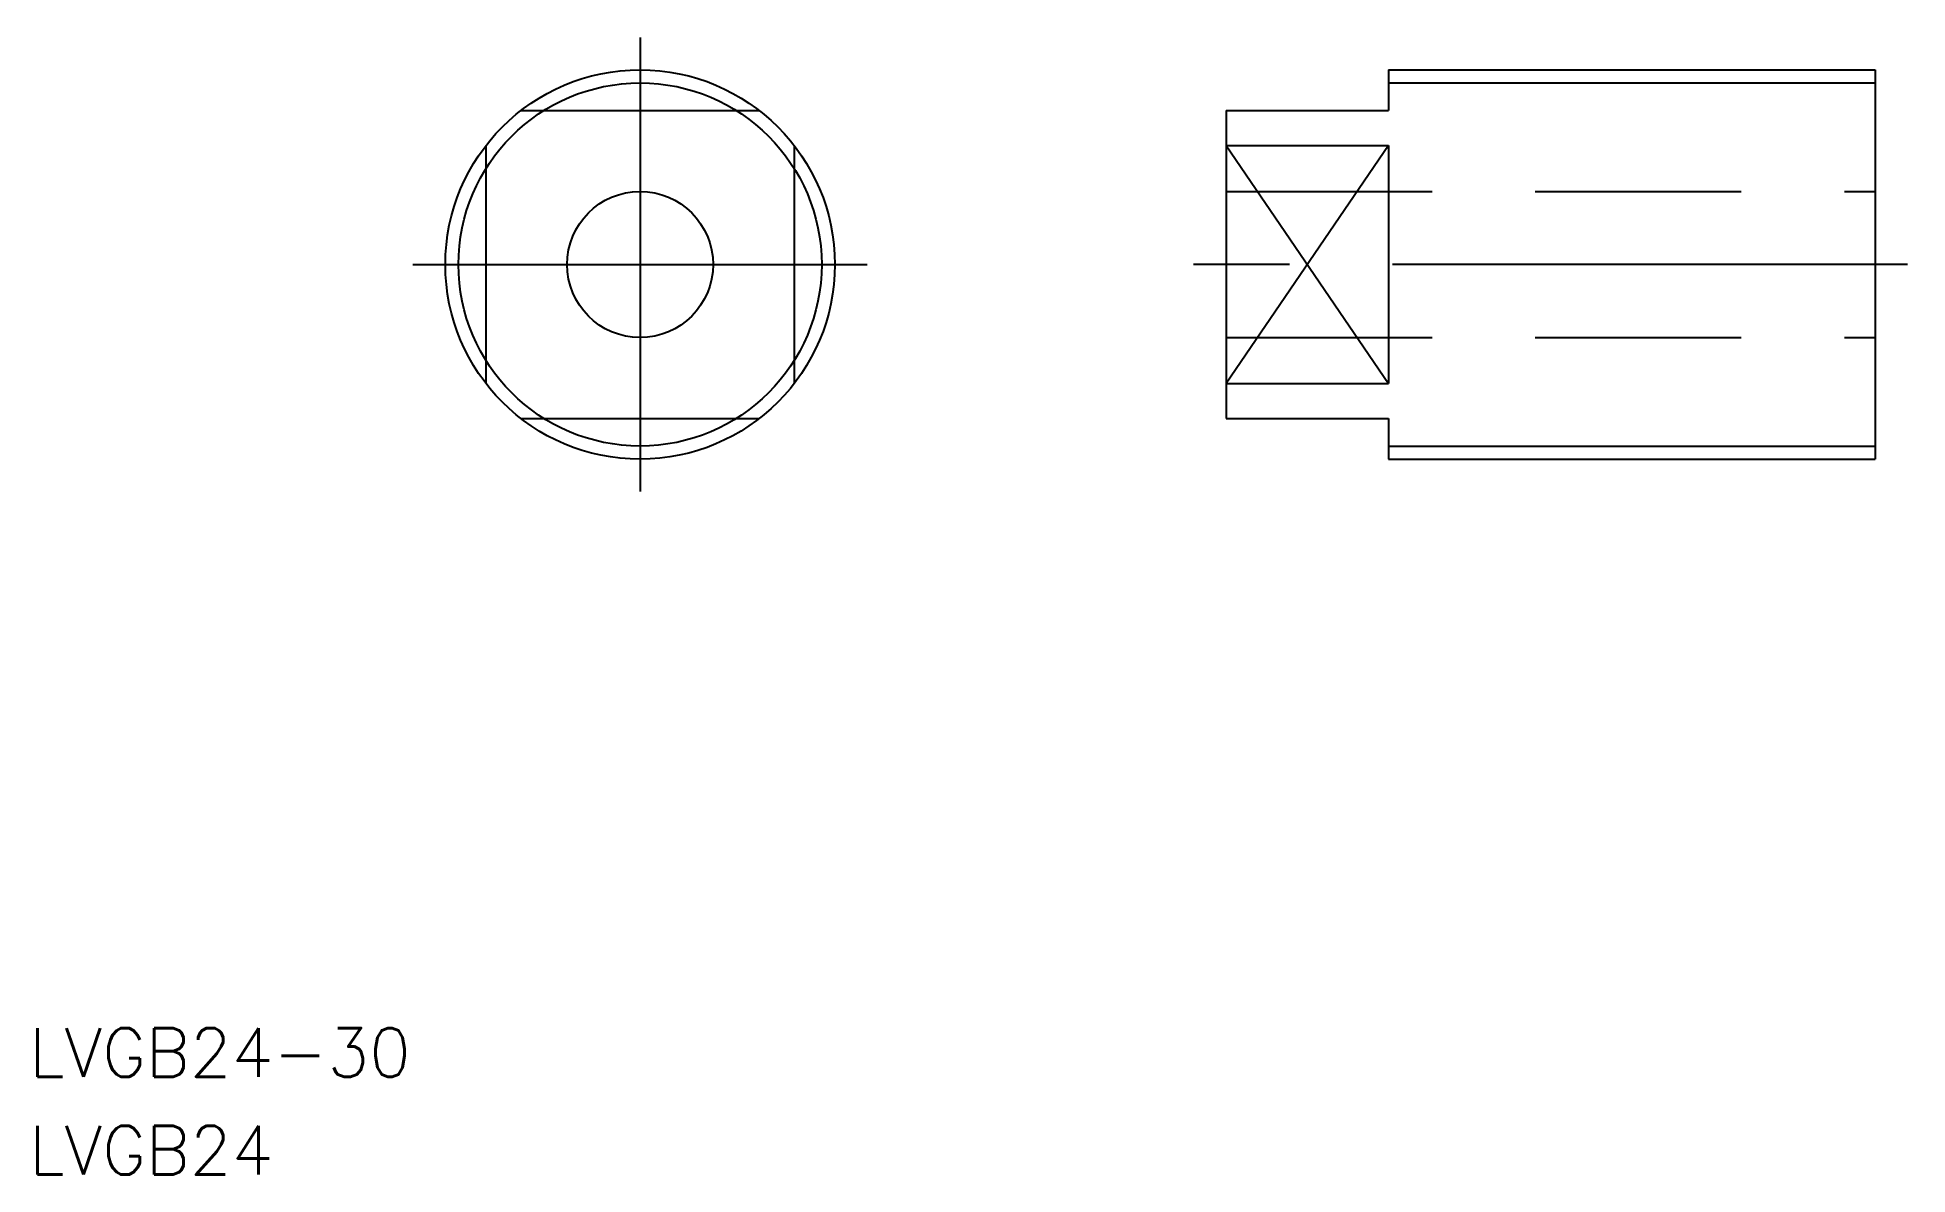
# Model space of a CAD drawing. Extents: x -37 to 78, y -56 to 14.
import ezdxf

# ---------------------------------------------------------------- set-up
doc = ezdxf.new("R2010")
doc.units = 0
doc.linetypes.add('CENTER', pattern=[50.8, 31.75, -6.35, 6.35, -6.35])
doc.linetypes.add('DASHED', pattern=[19.05, 12.7, -6.35])
doc.layers.get('0').update_dxf_attribs({"linetype": 'CONTINUOUS'})
doc.layers.add('CENTER', color=1, linetype='CENTER')
doc.styles.get("Standard").update_dxf_attribs({"font": 'txt.shx', "height": 3, "bigfont": 'bigfont.shx'})

msp = doc.modelspace()

# ---------------------------------------------------------------- linework, layer by layer
at = {"color": 7, "linetype": 'CONTINUOUS'}
for p, q in [((46.11, 12), (46.11, 9.5)), ((46.11, 12), (76.11, 12)), ((76.11, 12), (76.11, -12)), ((-7.33, 9.5), (7.33, 9.5)), ((36.11, 9.5), (36.11, -9.5)), ((36.11, 9.5), (46.11, 9.5)), ((-9.5, 7.33), (-9.5, -7.33)), ((9.5, 7.33), (9.5, -7.33)), ((36.11, 7.33), (46.11, 7.33)), ((46.11, 7.33), (46.11, -7.33)), ((36.11, -7.33), (46.11, -7.33)), ((-7.33, -9.5), (7.33, -9.5)), ((36.11, -9.5), (46.11, -9.5)), ((46.11, -9.5), (46.11, -12)), ((46.11, -12), (76.11, -12))]:
    msp.add_line(p, q, dxfattribs=at)
at = {"color": 3, "linetype": 'CONTINUOUS'}
for p, q in [((46.11, 11.19), (76.11, 11.19)), ((36.11, 7.33), (46.11, -7.33)), ((46.11, 7.33), (36.11, -7.33)), ((46.11, -11.19), (76.11, -11.19))]:
    msp.add_line(p, q, dxfattribs=at)
at = {"color": 3, "linetype": 'DASHED'}
for p, q in [((36.11, 4.5), (76.11, 4.5)), ((36.11, -4.5), (76.11, -4.5))]:
    msp.add_line(p, q, dxfattribs=at)
at = {"color": 7, "linetype": 'CONTINUOUS'}
for radius in [12, 4.5]:
    msp.add_circle((0, 0), radius, dxfattribs=at)
at = {"color": 3, "linetype": 'CONTINUOUS'}
msp.add_circle((0, 0), 11.19, dxfattribs=at)
at = {"layer": 'CENTER', "color": 1, "linetype": 'CENTER'}
for p, q in [((0, 14), (0, -14)), ((-14, 0), (14, 0)), ((78.11, 0), (34.11, 0))]:
    msp.add_line(p, q, dxfattribs=at)

# ---------------------------------------------------------------- texts
at = {"color": 7, "linetype": 'CONTINUOUS'}
for s, p in [('LVGB24-30', (-37.65, -50.07)), ('LVGB24', (-37.65, -56.1))]:
    msp.add_text(s, height=3, dxfattribs=at).set_placement(p)

doc.saveas('drawing.dxf')
